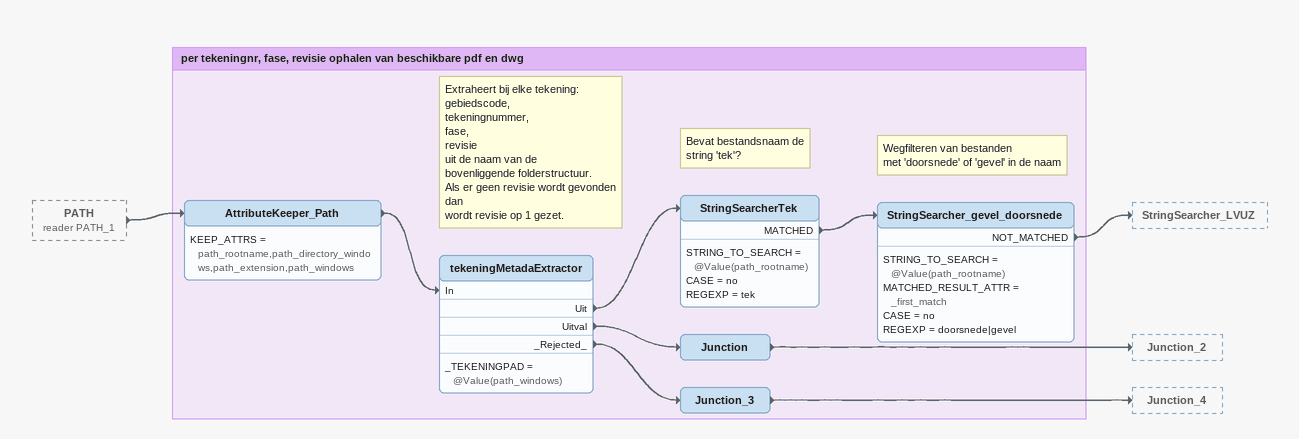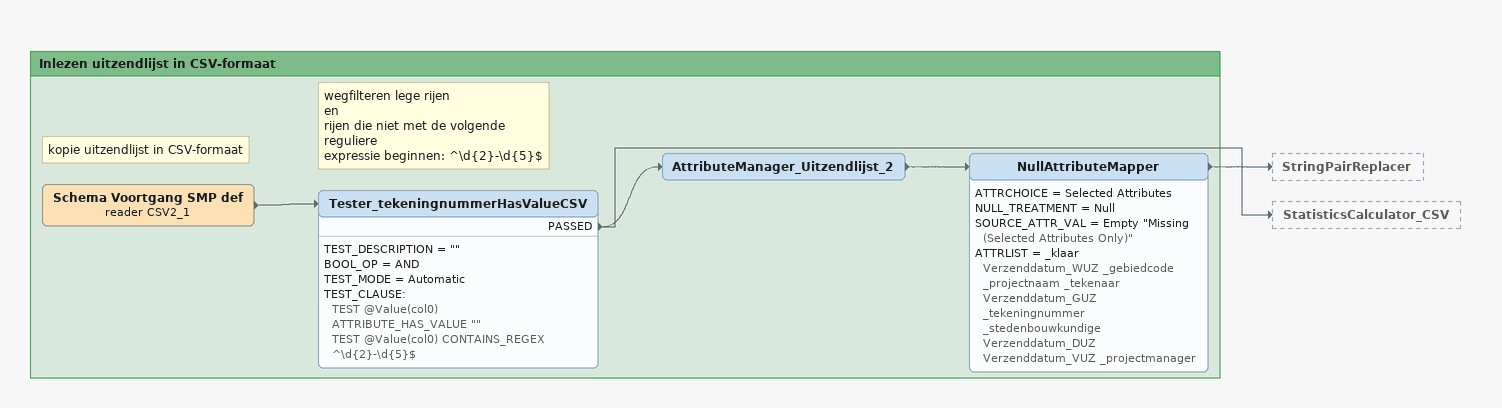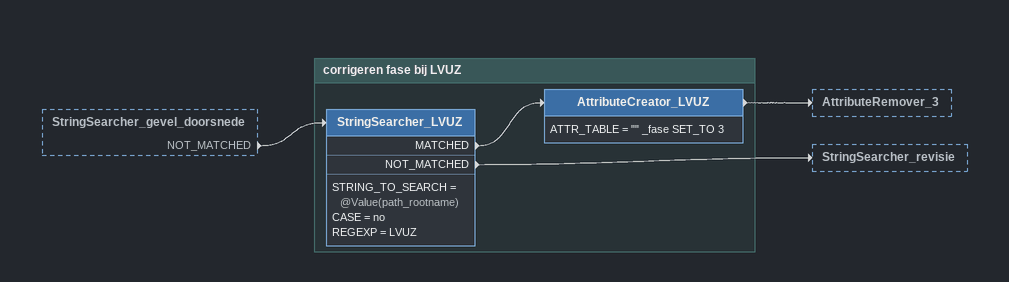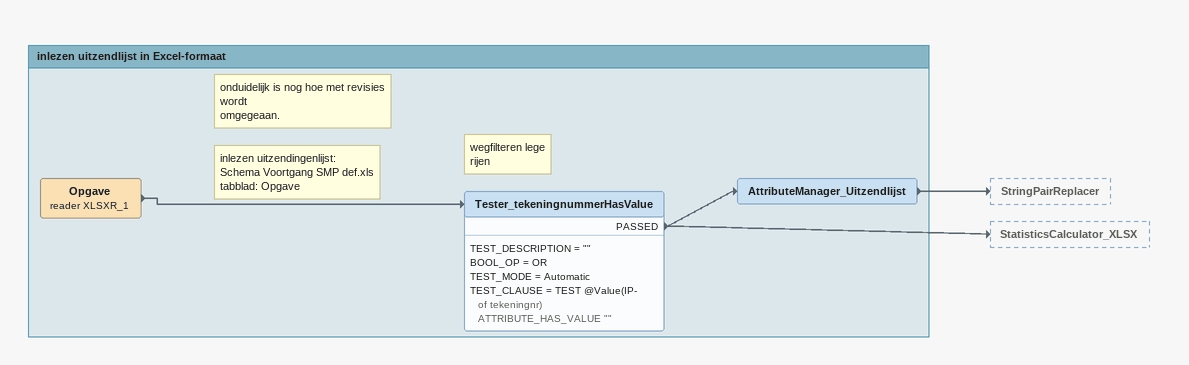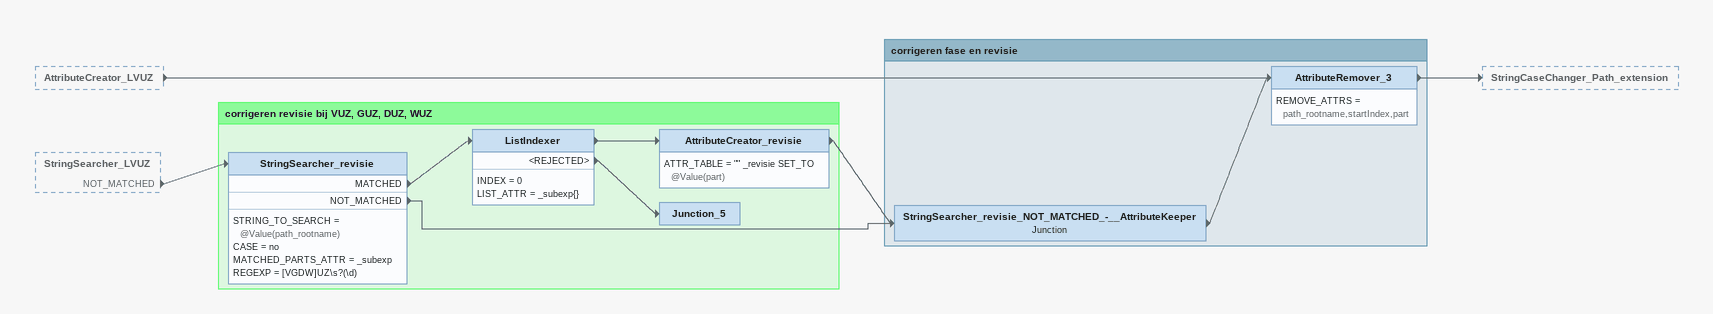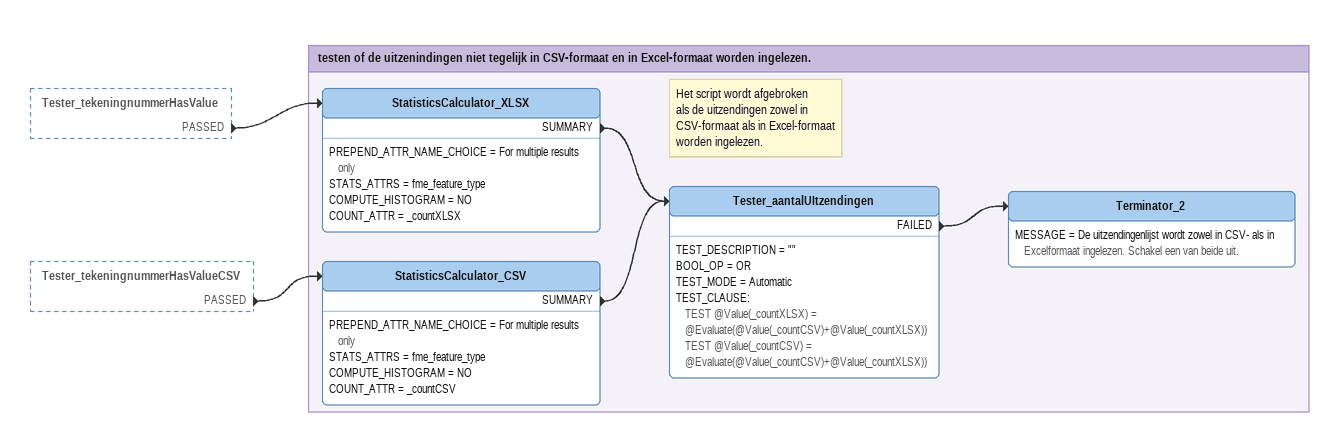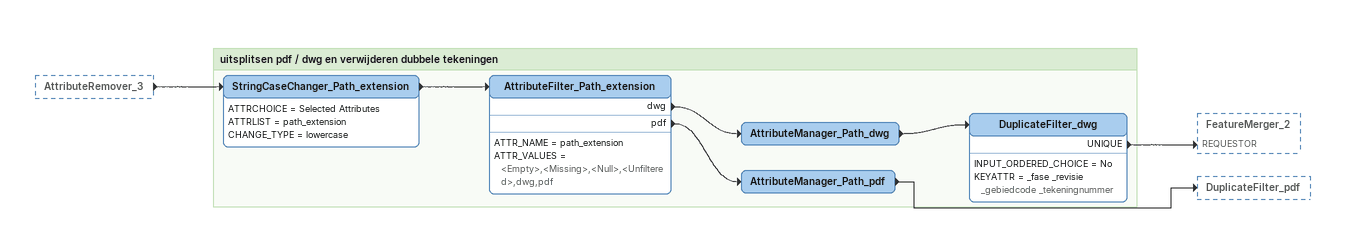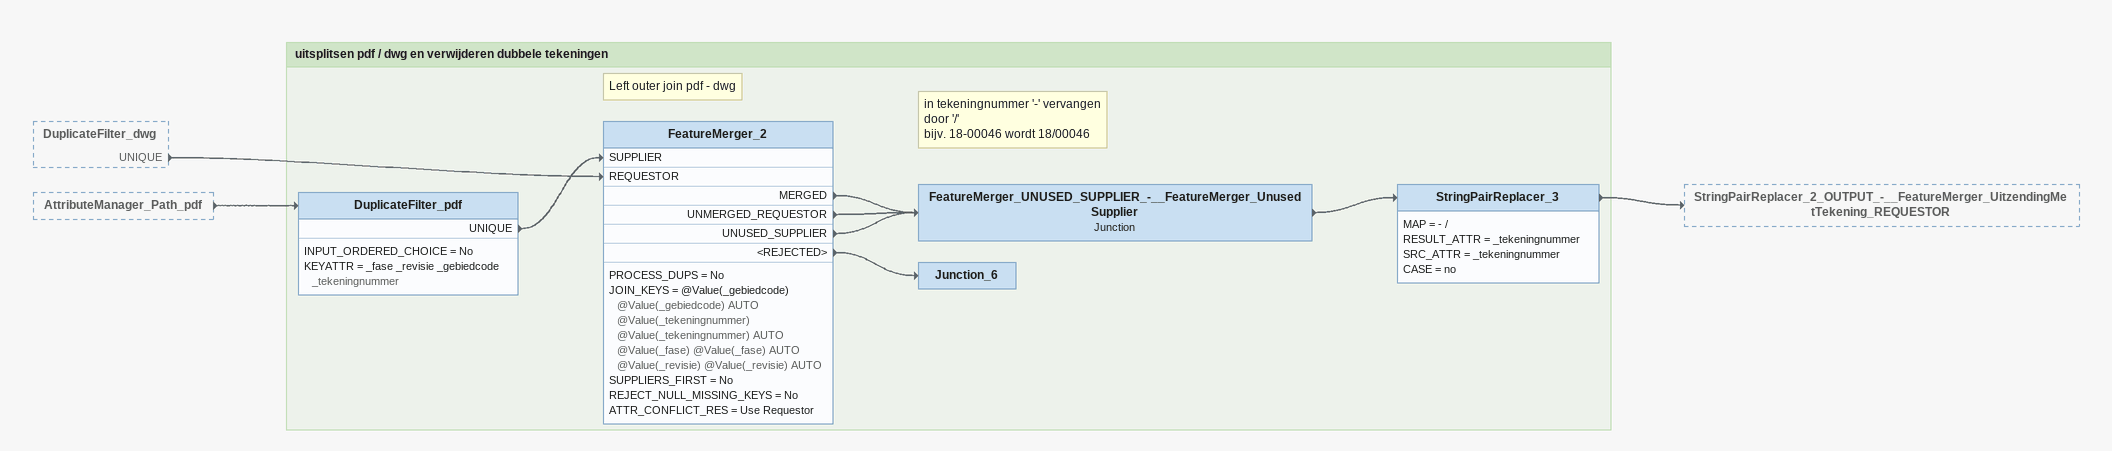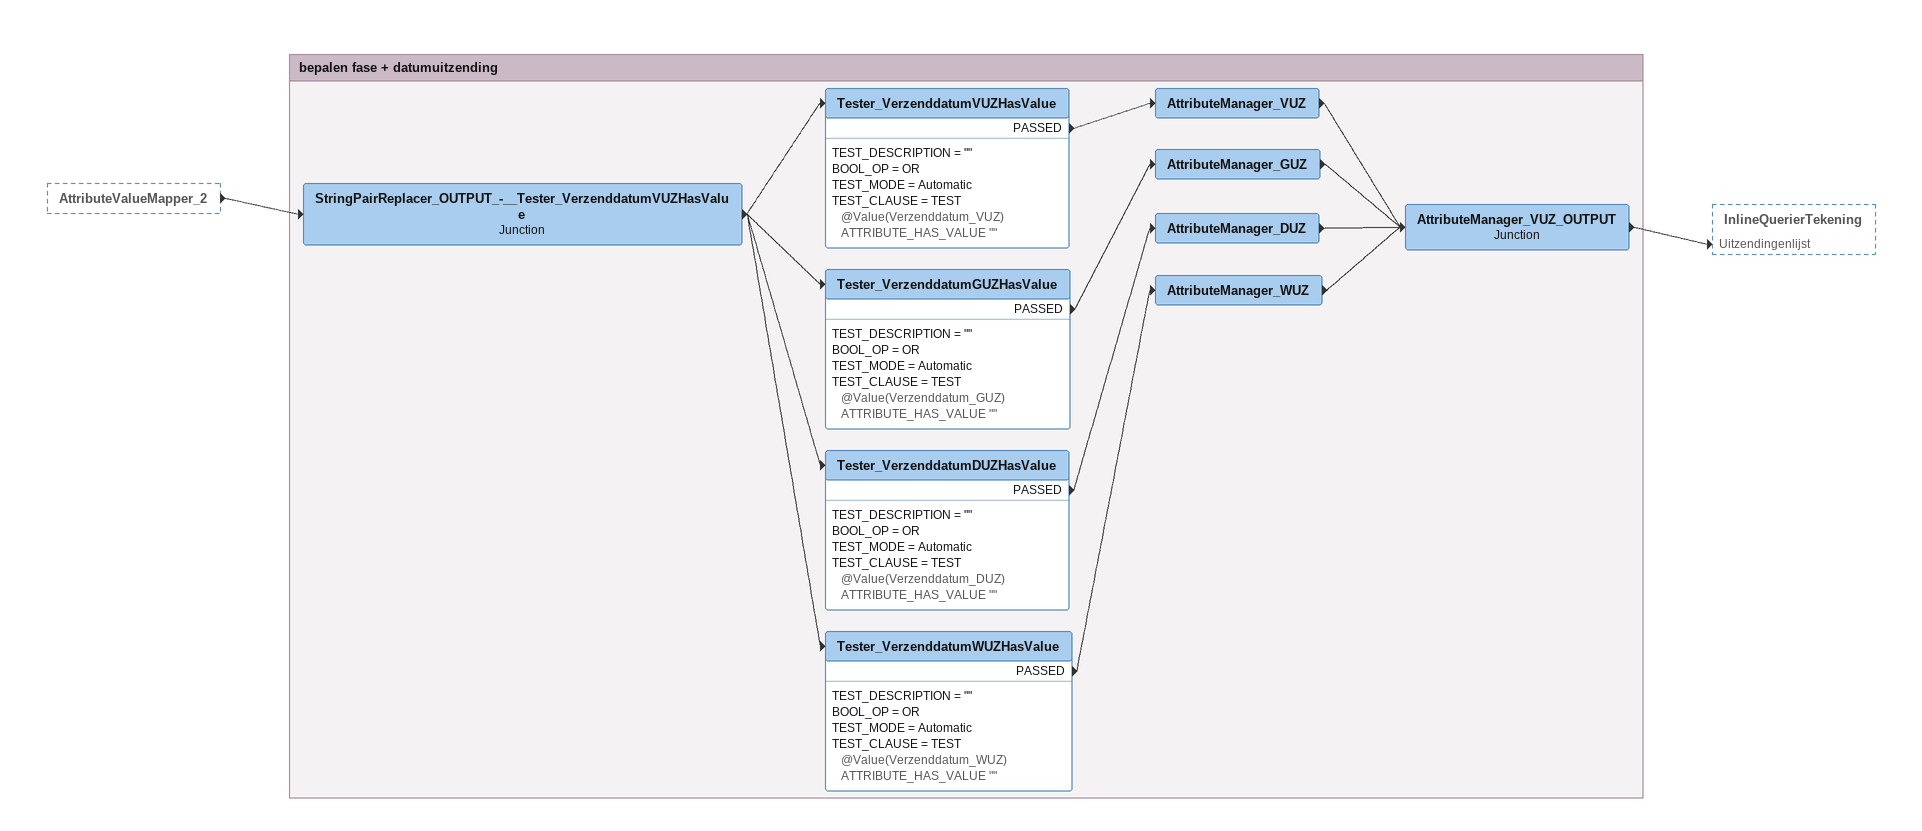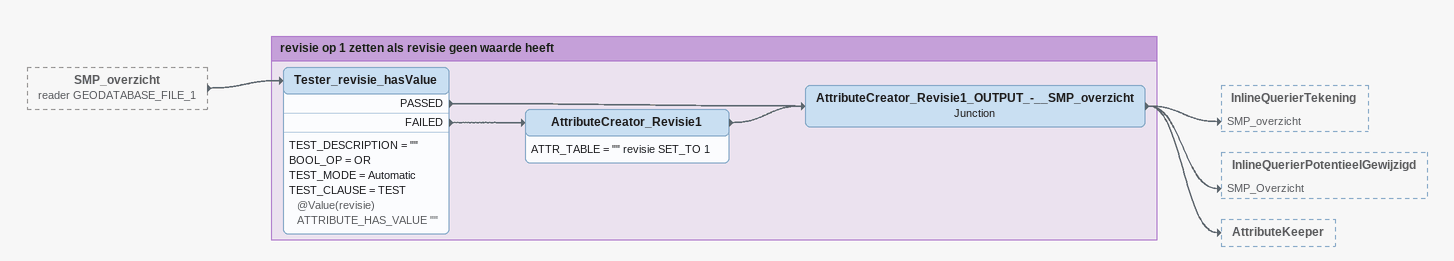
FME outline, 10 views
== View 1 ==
PATH (reader PATH_1) [outside]
    -> AttributeKeeper_Path

Bookmark: per tekeningnr, fase, revisie ophalen van beschikbare pdf en dwg
AttributeKeeper_Path
    KEEP_ATTRS = path_rootname,path_directory_windows,path_extension,path_windows
    -> tekeningMetadaExtractor [In]
Note: Extraheert bij elke tekening: / gebiedscode, / tekeningnummer, / fase, / revisie / uit de naam van de / bovenliggende folderstructuur. / Als er geen revisie wordt gevonden dan / wordt revisie op 1 gezet.
tekeningMetadaExtractor
    _TEKENINGPAD = @Value(path_windows)
    Uit -> StringSearcherTek
    Uitval -> Junction
    _Rejected_ -> Junction_3
Note: Bevat bestandsnaam de / string 'tek'?
StringSearcherTek
    STRING_TO_SEARCH = @Value(path_rootname)
    CASE = no
    REGEXP = tek
    MATCHED -> StringSearcher_gevel_doorsnede
Note: Wegfilteren van bestanden / met 'doorsnede' of 'gevel' in de naam
StringSearcher_gevel_doorsnede
    STRING_TO_SEARCH = @Value(path_rootname)
    MATCHED_RESULT_ATTR = _first_match
    CASE = no
    REGEXP = doorsnede|gevel
    NOT_MATCHED -> StringSearcher_LVUZ
Junction
    -> Junction_2
Junction_3
    -> Junction_4

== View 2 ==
Bookmark: Inlezen uitzendlijst in CSV-formaat
Note: kopie uitzendlijst in CSV-formaat
Schema Voortgang SMP def (reader CSV2_1)
    -> Tester_tekeningnummerHasValueCSV
Note: wegfilteren lege rijen / en / rijen die niet met de volgende reguliere / expressie beginnen: ^\d{2}-\d{5}$
Tester_tekeningnummerHasValueCSV
    TEST_DESCRIPTION = ""
    BOOL_OP = AND
    TEST_MODE = Automatic
    TEST_CLAUSE:
      TEST @Value(col0) ATTRIBUTE_HAS_VALUE ""
      TEST @Value(col0) CONTAINS_REGEX ^\d{2}-\d{5}$
    PASSED -> AttributeManager_Uitzendlijst_2
    PASSED -> StatisticsCalculator_CSV
AttributeManager_Uitzendlijst_2
    -> NullAttributeMapper
NullAttributeMapper
    ATTRCHOICE = Selected Attributes
    NULL_TREATMENT = Null
    SOURCE_ATTR_VAL = Empty "Missing (Selected Attributes Only)"
    ATTRLIST = _klaar Verzenddatum_WUZ _gebiedcode _projectnaam _tekenaar Verzenddatum_GUZ _tekeningnummer _stedenbouwkundige Verzenddatum_DUZ Verzenddatum_VUZ _projectmanager
    -> StringPairReplacer

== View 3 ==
StringSearcher_gevel_doorsnede [outside]
    NOT_MATCHED -> StringSearcher_LVUZ

Bookmark: corrigeren fase bij LVUZ
StringSearcher_LVUZ
    STRING_TO_SEARCH = @Value(path_rootname)
    CASE = no
    REGEXP = LVUZ
    MATCHED -> AttributeCreator_LVUZ
    NOT_MATCHED -> StringSearcher_revisie
AttributeCreator_LVUZ
    ATTR_TABLE = "" _fase SET_TO 3
    -> AttributeRemover_3

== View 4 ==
Bookmark: inlezen uitzendlijst in Excel-formaat
Note: onduidelijk is nog hoe met revisies wordt / omgegeaan.
Note: inlezen uitzendingenlijst: / Schema Voortgang SMP def.xls / tabblad: Opgave
Opgave (reader XLSXR_1)
    -> Tester_tekeningnummerHasValue
Note: wegfilteren lege / rijen
Tester_tekeningnummerHasValue
    TEST_DESCRIPTION = ""
    BOOL_OP = OR
    TEST_MODE = Automatic
    TEST_CLAUSE = TEST @Value(IP- of tekeningnr) ATTRIBUTE_HAS_VALUE ""
    PASSED -> AttributeManager_Uitzendlijst
    PASSED -> StatisticsCalculator_XLSX
AttributeManager_Uitzendlijst
    -> StringPairReplacer

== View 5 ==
AttributeCreator_LVUZ [outside]
    -> AttributeRemover_3
StringSearcher_LVUZ [outside]
    NOT_MATCHED -> StringSearcher_revisie

Bookmark: corrigeren revisie bij VUZ, GUZ, DUZ, WUZ
StringSearcher_revisie
    STRING_TO_SEARCH = @Value(path_rootname)
    CASE = no
    MATCHED_PARTS_ATTR = _subexp
    REGEXP = [VGDW]UZ\s?(\d)
    MATCHED -> ListIndexer
    NOT_MATCHED -> StringSearcher_revisie_NOT_MATCHED_-__AttributeKeeper
ListIndexer
    INDEX = 0
    LIST_ATTR = _subexp{}
    -> AttributeCreator_revisie
    <REJECTED> -> Junction_5
AttributeCreator_revisie
    ATTR_TABLE = "" _revisie SET_TO @Value(part)
    -> StringSearcher_revisie_NOT_MATCHED_-__AttributeKeeper
Junction_5

Bookmark: corrigeren fase en revisie
StringSearcher_revisie_NOT_MATCHED_-__AttributeKeeper: Junction
    -> AttributeRemover_3
AttributeRemover_3
    REMOVE_ATTRS = path_rootname,startIndex,part
    -> StringCaseChanger_Path_extension

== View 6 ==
Tester_tekeningnummerHasValue [outside]
    PASSED -> StatisticsCalculator_XLSX
Tester_tekeningnummerHasValueCSV [outside]
    PASSED -> StatisticsCalculator_CSV

Bookmark: testen of de uitzenindingen niet tegelijk in CSV-formaat en in Excel-formaat worden ingelezen.
StatisticsCalculator_CSV
    PREPEND_ATTR_NAME_CHOICE = For multiple results only
    STATS_ATTRS = fme_feature_type
    COMPUTE_HISTOGRAM = NO
    COUNT_ATTR = _countCSV
    SUMMARY -> Tester_aantalUItzendingen
StatisticsCalculator_XLSX
    PREPEND_ATTR_NAME_CHOICE = For multiple results only
    STATS_ATTRS = fme_feature_type
    COMPUTE_HISTOGRAM = NO
    COUNT_ATTR = _countXLSX
    SUMMARY -> Tester_aantalUItzendingen
Note: Het script wordt afgebroken / als de uitzendingen zowel in / CSV-formaat als in Excel-formaat / worden ingelezen.
Tester_aantalUItzendingen
    TEST_DESCRIPTION = ""
    BOOL_OP = OR
    TEST_MODE = Automatic
    TEST_CLAUSE:
      TEST @Value(_countXLSX) = @Evaluate(@Value(_countCSV)+@Value(_countXLSX))
      TEST @Value(_countCSV) = @Evaluate(@Value(_countCSV)+@Value(_countXLSX))
    FAILED -> Terminator_2
Terminator_2
    MESSAGE = De uitzendingenlijst wordt zowel in CSV- als in Excelformaat ingelezen. Schakel een van beide uit.

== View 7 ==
AttributeRemover_3 [outside]
    -> StringCaseChanger_Path_extension

Bookmark: uitsplitsen pdf / dwg en verwijderen dubbele tekeningen
StringCaseChanger_Path_extension
    ATTRCHOICE = Selected Attributes
    ATTRLIST = path_extension
    CHANGE_TYPE = lowercase
    -> AttributeFilter_Path_extension
AttributeFilter_Path_extension
    ATTR_NAME = path_extension
    ATTR_VALUES = <Empty>,<Missing>,<Null>,<Unfiltered>,dwg,pdf
    dwg -> AttributeManager_Path_dwg
    pdf -> AttributeManager_Path_pdf
AttributeManager_Path_dwg
    -> DuplicateFilter_dwg
DuplicateFilter_dwg
    INPUT_ORDERED_CHOICE = No
    KEYATTR = _fase _revisie _gebiedcode _tekeningnummer
    UNIQUE -> FeatureMerger_2 [REQUESTOR]
AttributeManager_Path_pdf
    -> DuplicateFilter_pdf

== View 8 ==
DuplicateFilter_dwg [outside]
    UNIQUE -> FeatureMerger_2 [REQUESTOR]
AttributeManager_Path_pdf [outside]
    -> DuplicateFilter_pdf

Bookmark: uitsplitsen pdf / dwg en verwijderen dubbele tekeningen
DuplicateFilter_pdf
    INPUT_ORDERED_CHOICE = No
    KEYATTR = _fase _revisie _gebiedcode _tekeningnummer
    UNIQUE -> FeatureMerger_2 [SUPPLIER]
Note: Left outer join pdf - dwg
FeatureMerger_2
    PROCESS_DUPS = No
    JOIN_KEYS = @Value(_gebiedcode) @Value(_gebiedcode) AUTO @Value(_tekeningnummer) @Value(_tekeningnummer) AUTO @Value(_fase) @Value(_fase) AUTO @Value(_revisie) @Value(_revisie) AUTO
    SUPPLIERS_FIRST = No
    REJECT_NULL_MISSING_KEYS = No
    ATTR_CONFLICT_RES = Use Requestor
    MERGED -> FeatureMerger_UNUSED_SUPPLIER_-__FeatureMerger_UnusedSupplier
    UNMERGED_REQUESTOR -> FeatureMerger_UNUSED_SUPPLIER_-__FeatureMerger_UnusedSupplier
    UNUSED_SUPPLIER -> FeatureMerger_UNUSED_SUPPLIER_-__FeatureMerger_UnusedSupplier
    <REJECTED> -> Junction_6
FeatureMerger_UNUSED_SUPPLIER_-__FeatureMerger_UnusedSupplier: Junction
    -> StringPairReplacer_3
Note: in tekeningnummer '-' vervangen / door '/' / bijv. 18-00046 wordt 18/00046
StringPairReplacer_3
    MAP = - /
    RESULT_ATTR = _tekeningnummer
    SRC_ATTR = _tekeningnummer
    CASE = no
    -> StringPairReplacer_2_OUTPUT_-__FeatureMerger_UitzendingMetTekening_REQUESTOR
Junction_6

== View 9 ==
AttributeValueMapper_2 [outside]
    -> StringPairReplacer_OUTPUT_-__Tester_VerzenddatumVUZHasValue

Bookmark: bepalen fase + datumuitzending
StringPairReplacer_OUTPUT_-__Tester_VerzenddatumVUZHasValue: Junction
    -> Tester_VerzenddatumVUZHasValue
    -> Tester_VerzenddatumGUZHasValue
    -> Tester_VerzenddatumDUZHasValue
    -> Tester_VerzenddatumWUZHasValue
Tester_VerzenddatumVUZHasValue
    TEST_DESCRIPTION = ""
    BOOL_OP = OR
    TEST_MODE = Automatic
    TEST_CLAUSE = TEST @Value(Verzenddatum_VUZ) ATTRIBUTE_HAS_VALUE ""
    PASSED -> AttributeManager_VUZ
AttributeManager_VUZ
    -> AttributeManager_VUZ_OUTPUT
Tester_VerzenddatumGUZHasValue
    TEST_DESCRIPTION = ""
    BOOL_OP = OR
    TEST_MODE = Automatic
    TEST_CLAUSE = TEST @Value(Verzenddatum_GUZ) ATTRIBUTE_HAS_VALUE ""
    PASSED -> AttributeManager_GUZ
AttributeManager_GUZ
    -> AttributeManager_VUZ_OUTPUT
Tester_VerzenddatumDUZHasValue
    TEST_DESCRIPTION = ""
    BOOL_OP = OR
    TEST_MODE = Automatic
    TEST_CLAUSE = TEST @Value(Verzenddatum_DUZ) ATTRIBUTE_HAS_VALUE ""
    PASSED -> AttributeManager_DUZ
AttributeManager_DUZ
    -> AttributeManager_VUZ_OUTPUT
Tester_VerzenddatumWUZHasValue
    TEST_DESCRIPTION = ""
    BOOL_OP = OR
    TEST_MODE = Automatic
    TEST_CLAUSE = TEST @Value(Verzenddatum_WUZ) ATTRIBUTE_HAS_VALUE ""
    PASSED -> AttributeManager_WUZ
AttributeManager_WUZ
    -> AttributeManager_VUZ_OUTPUT
AttributeManager_VUZ_OUTPUT: Junction
    -> InlineQuerierTekening [Uitzendingenlijst]

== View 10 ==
SMP_overzicht (reader GEODATABASE_FILE_1) [outside]
    -> Tester_revisie_hasValue

Bookmark: revisie op 1 zetten als revisie geen waarde heeft
Tester_revisie_hasValue
    TEST_DESCRIPTION = ""
    BOOL_OP = OR
    TEST_MODE = Automatic
    TEST_CLAUSE = TEST @Value(revisie) ATTRIBUTE_HAS_VALUE ""
    PASSED -> AttributeCreator_Revisie1_OUTPUT_-__SMP_overzicht
    FAILED -> AttributeCreator_Revisie1
AttributeCreator_Revisie1
    ATTR_TABLE = "" revisie SET_TO 1
    -> AttributeCreator_Revisie1_OUTPUT_-__SMP_overzicht
AttributeCreator_Revisie1_OUTPUT_-__SMP_overzicht: Junction
    -> InlineQuerierTekening [SMP_overzicht]
    -> InlineQuerierPotentieelGewijzigd [SMP_Overzicht]
    -> AttributeKeeper
